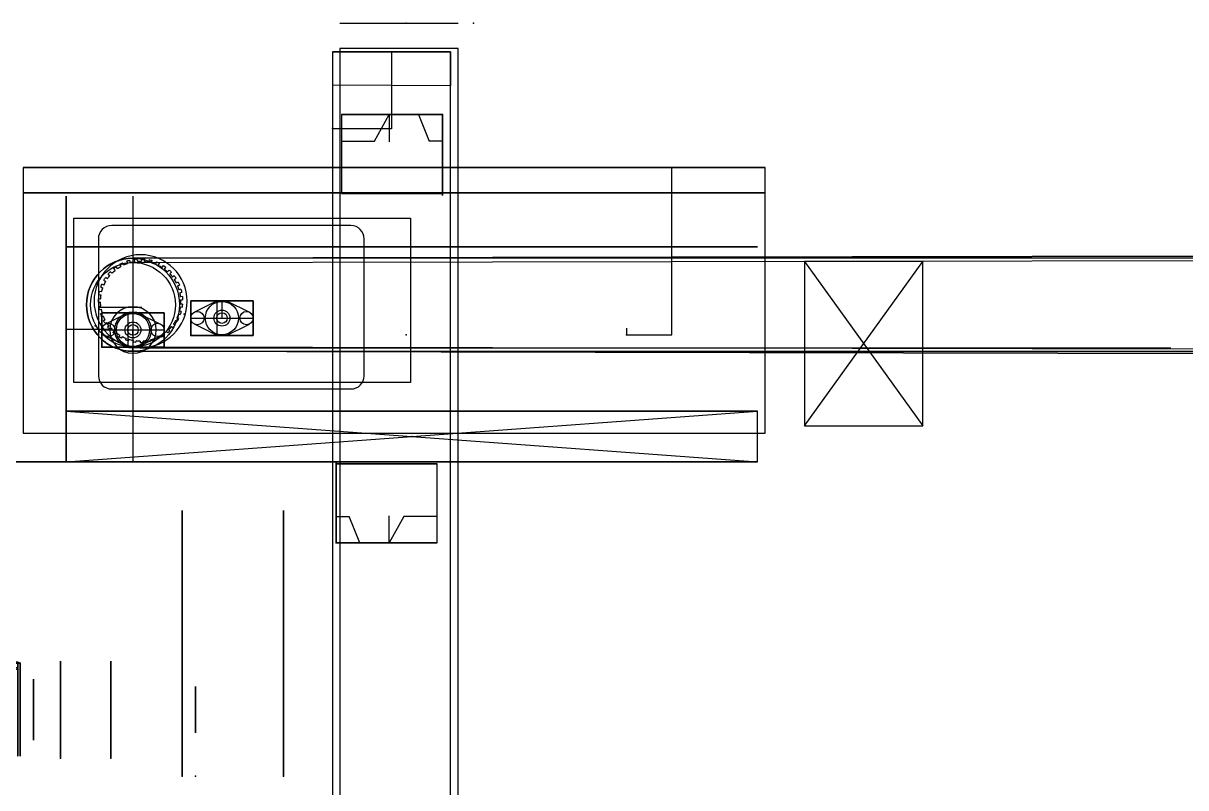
# Model space of a CAD drawing. Header units: centimetres. Extents: x -31 to 1304, y -67 to 571.
# Drawn here: x -28.8 to 58.7, y 241.3 to 298.8 of the extents above; entities that cross this region are included whole.
import ezdxf

# ---------------------------------------------------------------- set-up
doc = ezdxf.new("R2010")
doc.units = ezdxf.units.CM
doc.header["$MEASUREMENT"] = 0
for name, color, linetype in [('End Post Mounting System v12_Sketch1', 7, 'Continuous'), ('End Post Mounting System v12_Sketch10', 7, 'Continuous'), ('End Post Mounting System v12_Sketch11', 7, 'Continuous'), ('End Post Mounting System v12_Sketch12', 7, 'Continuous'), ('End Post Mounting System v12_Sketch13', 7, 'Continuous'), ('End Post Mounting System v12_Sketch14', 7, 'Continuous'), ('End Post Mounting System v12_Sketch15', 7, 'Continuous'), ('End Post Mounting System v12_Sketch16', 7, 'Continuous'), ('End Post Mounting System v12_Sketch17', 7, 'Continuous'), ('End Post Mounting System v12_Sketch18', 7, 'Continuous'), ('End Post Mounting System v12_Sketch19', 7, 'Continuous'), ('End Post Mounting System v12_Sketch2', 7, 'Continuous'), ('End Post Mounting System v12_Sketch3', 7, 'Continuous'), ('End Post Mounting System v12_Sketch4', 7, 'Continuous'), ('End Post Mounting System v12_Sketch5', 7, 'Continuous'), ('End Post Mounting System v12_Sketch6', 7, 'Continuous'), ('End Post Mounting System v12_Sketch7', 7, 'Continuous'), ('End Post Mounting System v12_Sketch8', 7, 'Continuous'), ('End Post Mounting System v12_Sketch9', 7, 'Continuous'), ('End Post v2_Sketch2', 7, 'Continuous'), ('End Post v2_Sketch3', 7, 'Continuous'), ('Main Assembley v25_Sketch1', 7, 'Continuous'), ('Main Assembley v25_Sketch10', 7, 'Continuous'), ('Main Assembley v25_Sketch5', 7, 'Continuous'), ('Main Assembley v25_Sketch6', 7, 'Continuous'), ('Main Assembley v25_Sketch7', 7, 'Continuous'), ('Main Assembley v25_Sketch9', 7, 'Continuous'), ('Motor Bearing v2_Sketch1', 7, 'Continuous'), ('Motor Bearing v2_Sketch2', 7, 'Continuous'), ('Motor Bearing v2_Sketch3', 7, 'Continuous'), ('Motor Bearing v2_Sketch4', 7, 'Continuous'), ('Motor Bearing v2_Sketch5', 7, 'Continuous'), ('Motor Box v3_Sketch1', 7, 'Continuous'), ('Motor Box v3_Sketch2', 7, 'Continuous'), ('Motor Box v3_Sketch3', 7, 'Continuous'), ('Motor Box v3_Sketch4', 7, 'Continuous'), ('Motor Post End Assembly v17_Sketch1', 7, 'Continuous'), ('Motor Post End Assembly v17_Sketch4', 7, 'Continuous'), ('motor shaft_wood spacer v1_Sketch1', 7, 'Continuous'), ('motor shaft_wood spacer v1_Sketch2', 7, 'Continuous'), ('Timing Belt Pulley v3_Sketch1', 7, 'Continuous'), ('Timing Belt Pulley v3_Sketch2', 7, 'Continuous'), ('Timing Belt Pulley v3_Sketch3', 7, 'Continuous'), ('Timing Belt Pulley v3_Sketch4', 7, 'Continuous'), ('Timing Belt Pulley v3_Sketch5', 7, 'Continuous'), ('Timing Belt Pulley v3_Sketch6', 7, 'Continuous'), ('Timing Belt Pulley v3_Sketch7', 7, 'Continuous'), ('Timing Belt Pulley v3_Sketch8', 7, 'Continuous'), ('Timing Belt v2_Sketch1', 7, 'Continuous'), ('Timing Belt v2_Sketch2', 7, 'Continuous'), ('Wood Corner Bracket v1_Sketch1', 7, 'Continuous'), ('Wood Corner Bracket v1_Sketch2', 7, 'Continuous'), ('Wood Corner Bracket v1_Sketch3', 7, 'Continuous'), ('Wood Corner Bracket v1_Sketch4', 7, 'Continuous')]:
    doc.layers.add(name, color=color, linetype=linetype)

# ---------------------------------------------------------------- blocks, each defined once
blk = doc.blocks.new('EndPostv2')
at = {"layer": 'End Post v2_Sketch2'}
for p, q in [((4.445, 304.8, 4.445), (-4.445, 304.8, 4.445)), ((-4.445, 304.8, 4.445), (4.445, 304.8, 4.445)), ((0, 304.8, 4.445), (0, 299.027, 4.445)), ((4.445, 0, 4.445), (4.445, 304.8, 4.445)), ((4.445, 304.8, 4.445), (4.445, 302.26, 4.445)), ((4.445, 302.26, 4.445), (-4.445, 302.293, 4.445)), ((0, 299.027, 4.445), (-4.445, 299.027, 4.445))]:
    blk.add_line(p, q, dxfattribs=at)
at = {"layer": 'End Post v2_Sketch3'}
for p, q in [((-4.445, 304.8, 4.445), (-4.445, 304.8, -4.445)), ((-4.445, 304.8, -4.445), (-4.445, 0, -4.445)), ((-4.445, 299.027, 4.445), (-4.445, 299.059, -4.445))]:
    blk.add_line(p, q, dxfattribs=at)
blk.add_point((-4.445, 299.059, -4.445), dxfattribs=at)
blk = doc.blocks.new('MotorBoxv3')
at = {"layer": 'Motor Box v3_Sketch1'}
for p, q in [((0, 0), (20, 0)), ((20, 0, -12.3), (0, 0, -12.3)), ((0, 0, -12.3), (0, 0)), ((20, 0), (20, 0, -12.3))]:
    blk.add_line(p, q, dxfattribs=at)
blk.add_point((0, 0), dxfattribs=at)
at = {"layer": 'Motor Box v3_Sketch2'}
for p, q in [((0, 7.62, -11.3), (0, 7.62, -1)), ((1, 7.62), (19, 7.62)), ((19, 7.62, -12.3), (1, 7.62, -12.3)), ((5, 7.62), (5, 7.62, -12.3)), ((5, 7.62), (5, 7.62, -6.15)), ((20, 7.62, -1), (20, 7.62, -11.3))]:
    blk.add_line(p, q, dxfattribs=at)
at = {"layer": 'Motor Box v3_Sketch2', "extrusion": (0, 1, 0)}
blk.add_circle((-5, -6.15, 7.62), 1.75, dxfattribs=at)
for centre, start, end in [((-1, -11.3, 7.62), 270, 0), ((-1, -1, 7.62), 0, 90), ((-19, -1, 7.62), 90, 180), ((-19, -11.3, 7.62), 180, 270)]:
    blk.add_arc(centre, 1, start, end, dxfattribs=at)
at = {"layer": 'Motor Box v3_Sketch2'}
for p in [(0, 7.62), (5, 7.62, -6.15), (10.6, 7.62, -5.656)]:
    blk.add_point(p, dxfattribs=at)
at = {"layer": 'Motor Box v3_Sketch3', "extrusion": (0, 1, 0)}
for radius in [1.75, 1.368]:
    blk.add_circle((-5, -6.15, 6.62), radius, dxfattribs=at)
at = {"layer": 'Motor Box v3_Sketch3'}
blk.add_point((0, 6.62), dxfattribs=at)
at = {"layer": 'Motor Box v3_Sketch4'}
for p, q in [((0, 7.62, -11.3), (0, 7.62, -1)), ((1, 7.62), (19, 7.62)), ((19, 7.62, -12.3), (1, 7.62, -12.3)), ((20, 7.62, -1), (20, 7.62, -11.3))]:
    blk.add_line(p, q, dxfattribs=at)
at = {"layer": 'Motor Box v3_Sketch4', "extrusion": (0, 1, 0)}
blk.add_circle((-5, -6.15, 7.62), 1.75, dxfattribs=at)
for centre, start, end in [((-1, -11.3, 7.62), 270, 0), ((-1, -1, 7.62), 0, 90), ((-19, -1, 7.62), 90, 180), ((-19, -11.3, 7.62), 180, 270)]:
    blk.add_arc(centre, 1, start, end, dxfattribs=at)
at = {"layer": 'Motor Box v3_Sketch4'}
blk.add_point((0, 7.62), dxfattribs=at)
blk = doc.blocks.new('motorshaft_woodspacerv1')
at = {"layer": 'motor shaft_wood spacer v1_Sketch1'}
for p, q in [((0, 0), (7.3, 0)), ((7.3, 0, 8.8), (0, 0, 8.8)), ((0, 0, 8.8), (0, 0)), ((7.3, 0), (7.3, 0, 8.8))]:
    blk.add_line(p, q, dxfattribs=at)
blk.add_point((0, 0), dxfattribs=at)
at = {"layer": 'motor shaft_wood spacer v1_Sketch2'}
for p, q in [((0, 3.81, 8.8), (7.3, 3.81, 8.8)), ((7.3, 3.81), (0, 3.81)), ((0, 3.81), (0, 3.81, 8.8)), ((3.65, 3.81), (3.65, 3.81, 8.8)), ((3.65, 3.81, 8.8), (3.65, 3.81, 4.4)), ((3.65, 3.81, 4.4), (7.3, 3.81, 4.4)), ((7.3, 3.81, 8.8), (7.3, 3.81))]:
    blk.add_line(p, q, dxfattribs=at)
at = {"layer": 'motor shaft_wood spacer v1_Sketch2', "extrusion": (0, 1, 0)}
blk.add_circle((-3.65, 4.4, 3.81), 1.3, dxfattribs=at)
at = {"layer": 'motor shaft_wood spacer v1_Sketch2'}
blk.add_point((0, 3.81), dxfattribs=at)
blk = doc.blocks.new('TimingBeltPulleyv3')
at = {"layer": 'Timing Belt Pulley v3_Sketch1', "extrusion": (0, 1, 0)}
blk.add_circle((0, 0), 3.5, dxfattribs=at)
at = {"layer": 'Timing Belt Pulley v3_Sketch1'}
blk.add_point((0, 0), dxfattribs=at)
at = {"layer": 'Timing Belt Pulley v3_Sketch2', "extrusion": (0, 1, 0)}
for radius in [3.5, 2.35]:
    blk.add_circle((0, 0, 1.5), radius, dxfattribs=at)
at = {"layer": 'Timing Belt Pulley v3_Sketch2'}
blk.add_point((0, 1.5), dxfattribs=at)
at = {"layer": 'Timing Belt Pulley v3_Sketch3', "extrusion": (0, 1, 0)}
for radius in [2.3, 0.4]:
    blk.add_circle((0, 0, 2.5), radius, dxfattribs=at)
at = {"layer": 'Timing Belt Pulley v3_Sketch3'}
blk.add_point((0, 2.5), dxfattribs=at)
at = {"layer": 'Timing Belt Pulley v3_Sketch4'}
for q in [(0.117, 1.5, -3.498), (0.094, 0, -2.498)]:
    blk.add_line((0.117, 0, -3.498), q, dxfattribs=at)
at = {"layer": 'Timing Belt Pulley v3_Sketch4', "extrusion": (0, -1, 0)}
for centre in [(0, 0, -1.5), (0, 0)]:
    blk.add_circle(centre, 3.5, dxfattribs=at)
at = {"layer": 'Timing Belt Pulley v3_Sketch4'}
blk.add_point((0.083, 0.306, -3.499), dxfattribs=at)
at = {"layer": 'Timing Belt Pulley v3_Sketch5'}
for p, q in [((0.109, 0.19, -3.161), (0.109, 1.31, -3.161)), ((0.109, 1.31, -3.161), (0.119, 1.31, -3.561)), ((0.117, 1.5, -3.498), (0.119, 1.31, -3.561)), ((0.119, 1.31, -3.561), (0.119, 0.19, -3.561)), ((0.119, 0.19, -3.561), (0.109, 0.19, -3.161)), ((0.117, 0, -3.498), (0.119, 0.19, -3.561))]:
    blk.add_line(p, q, dxfattribs=at)
for p in [(0.117, 1.5, -3.498), (0.117, 0, -3.498)]:
    blk.add_point(p, dxfattribs=at)
at = {"layer": 'Timing Belt Pulley v3_Sketch6'}
blk.add_line((0.109, 1.31, -3.161), (0.106, 1.31, -3.011), dxfattribs=at)
for p in [(0.109, 1.31, -3.161), (0.083, 0.306, -3.499)]:
    blk.add_point(p, dxfattribs=at)
at = {"layer": 'Timing Belt Pulley v3_Sketch7'}
for p, q in [((0.109, 1.31, -3.161), (0.106, 1.31, -3.011)), ((0.106, 1.31, -3.011), (0.106, 0.19, -3.011)), ((0.109, 0.19, -3.161), (0.109, 1.31, -3.161)), ((0.106, 0.19, -3.011), (0.109, 0.19, -3.161))]:
    blk.add_line(p, q, dxfattribs=at)
for p in [(0.117, 1.5, -3.498), (0.109, 0.19, -3.161)]:
    blk.add_point(p, dxfattribs=at)
at = {"layer": 'Timing Belt Pulley v3_Sketch8'}
for p, q in [((-3.128, 1.31, 0.032), (-3.013, 1.31, 0.029)), ((-3.003, 1.31, -0.196), (-3.122, 1.31, -0.202)), ((-2.99, 1.31, 0.344), (-3.108, 1.31, 0.359)), ((-3.084, 1.31, -0.527), (-2.97, 1.31, -0.509)), ((-3.073, 1.31, 0.59), (-2.959, 1.31, 0.567)), ((-2.92, 1.31, -0.729), (-3.037, 1.31, -0.756)), ((-2.881, 1.31, 0.872), (-2.996, 1.31, 0.908)), ((-2.942, 1.31, -1.07), (-2.831, 1.31, -1.031)), ((-2.92, 1.31, 1.13), (-2.811, 1.31, 1.086)), ((-2.743, 1.31, -1.238), (-2.855, 1.31, -1.287)), ((-2.678, 1.31, 1.373), (-2.787, 1.31, 1.43)), ((-2.706, 1.31, -1.579), (-2.602, 1.31, -1.52)), ((-2.674, 1.31, 1.635), (-2.572, 1.31, 1.571)), ((-2.478, 1.31, -1.708), (-2.581, 1.31, -1.778)), ((-2.39, 1.31, 1.829), (-2.49, 1.31, 1.907)), ((-2.383, 1.31, -2.039), (-2.288, 1.31, -1.96)), ((-2.342, 1.31, 2.088), (-2.25, 1.31, 2.005)), ((-2.133, 1.31, -2.123), (-2.225, 1.31, -2.213)), ((-2.025, 1.31, 2.226), (-2.112, 1.31, 2.324)), ((-1.983, 1.31, -2.435), (-1.902, 1.31, -2.337)), ((-1.934, 1.31, 2.477), (-1.856, 1.31, 2.374)), ((-1.72, 1.31, -2.47), (-1.797, 1.31, -2.578)), ((-1.595, 1.31, 2.552), (-1.666, 1.31, 2.668)), ((-1.519, 1.31, -2.755), (-1.454, 1.31, -2.639)), ((-1.463, 1.31, 2.787), (-1.402, 1.31, 2.667)), ((-1.251, 1.31, -2.737), (-1.31, 1.31, -2.862)), ((-1.114, 1.31, 2.796), (-1.165, 1.31, 2.928)), ((-1.004, 1.31, -2.987), (-0.959, 1.31, -2.857)), ((-0.944, 1.31, 3.009), (-0.903, 1.31, 2.875)), ((-0.742, 1.31, -2.917), (-0.779, 1.31, -3.056)), ((-0.597, 1.31, 2.95), (-0.624, 1.31, 3.094)), ((-0.456, 1.31, -3.124), (-0.434, 1.31, -2.982)), ((-0.392, 1.31, 3.135), (-0.375, 1.31, 2.99)), ((-0.209, 1.31, -3.002), (-0.222, 1.31, -3.152)), ((-0.061, 1.31, 3.009), (-0.062, 1.31, 3.162)), ((0.109, 1.31, -3.161), (0.106, 1.31, -3.011)), ((0.175, 1.31, 3.161), (0.164, 1.31, 3.009)), ((0.33, 1.31, -2.992), (0.345, 1.31, -3.147)), ((0.478, 1.31, 2.972), (0.505, 1.31, 3.129)), ((0.673, 1.31, -3.097), (0.642, 1.31, -2.944)), ((0.738, 1.31, 3.085), (0.699, 1.31, 2.931)), ((0.859, 1.31, -2.884), (0.903, 1.31, -3.041)), ((1.001, 1.31, 2.838), (1.057, 1.31, 2.994)), ((1.218, 1.31, -2.933), (1.157, 1.31, -2.782)), ((1.279, 1.31, 2.909), (1.211, 1.31, 2.759)), ((1.36, 1.31, -2.685), (1.434, 1.31, -2.836)), ((1.491, 1.31, 2.614), (1.578, 1.31, 2.762)), ((1.725, 1.31, -2.673), (1.635, 1.31, -2.531)), ((1.781, 1.31, 2.638), (1.684, 1.31, 2.499)), ((1.818, 1.31, -2.399), (1.921, 1.31, -2.538)), ((1.934, 1.31, 2.306), (2.049, 1.31, 2.44)), ((2.178, 1.31, -2.325), (2.061, 1.31, -2.198)), ((2.227, 1.31, 2.281), (2.103, 1.31, 2.158)), ((2.217, 1.31, -2.036), (2.347, 1.31, -2.158)), ((2.315, 1.31, 1.924), (2.455, 1.31, 2.037)), ((2.561, 1.31, -1.902), (2.42, 1.31, -1.795)), ((2.601, 1.31, 1.849), (2.455, 1.31, 1.747)), ((2.545, 1.31, -1.607), (2.697, 1.31, -1.706)), ((2.621, 1.31, 1.479), (2.782, 1.31, 1.568)), ((2.863, 1.31, -1.415), (2.702, 1.31, -1.334)), ((2.892, 1.31, 1.356), (2.727, 1.31, 1.281)), ((2.791, 1.31, -1.127), (2.962, 1.31, -1.198)), ((2.843, 1.31, 0.987), (3.02, 1.31, 1.047)), ((3.072, 1.31, -0.882), (2.897, 1.31, -0.83)), ((3.09, 1.31, 0.818), (2.912, 1.31, 0.773)), ((2.947, 1.31, -0.61), (3.13, 1.31, -0.651)), ((2.974, 1.31, 0.464), (3.159, 1.31, 0.491)), ((3.181, 1.31, -0.32), (2.998, 1.31, -0.299)), ((3.187, 1.31, 0.254), (3.004, 1.31, 0.241)), ((3.009, 1.31, -0.074), (3.196, 1.31, -0.081))]:
    blk.add_line(p, q, dxfattribs=at)
at = {"layer": 'Timing Belt Pulley v3_Sketch8', "extrusion": (-2.87688e-17, -1, 1.90302e-18)}
blk.add_circle((0, 0, -1.31), 3.5, dxfattribs=at)
for centre, radius, start, end in [((0.034, 0.001, -1.31), 3.163, 179.43936, 183.67496), ((0.034, 0.001, -1.31), 3.163, 169.26459, 173.501), ((0.034, 0.001, -1.31), 3.163, 189.61324, 193.84952), ((-0.001, -0.034, -1.31), 3.013, 172.7869, 178.7869), ((0.005, -0.034, -1.31), 3.013, 183.07262, 189.07262), ((0.034, 0.001, -1.31), 3.163, 159.08536, 163.32405), ((-0.007, -0.034, -1.31), 3.013, 162.50119, 168.50119), ((0.034, 0.001, -1.31), 3.163, 199.78981, 204.02826), ((0.011, -0.033, -1.31), 3.013, 193.35833, 199.35833), ((-0.013, -0.032, -1.31), 3.013, 152.21548, 158.21548), ((0.034, 0.001, -1.31), 3.163, 148.89824, 153.14062), ((0.017, -0.03, -1.31), 3.013, 203.64405, 209.64405), ((0.034, 0.001, -1.31), 3.163, 209.97258, 214.21461), ((-0.018, -0.029, -1.31), 3.013, 141.92976, 147.92976), ((0.034, 0.001, -1.31), 3.163, 138.70006, 142.94741), ((0.022, -0.026, -1.31), 3.013, 213.92976, 219.92976), ((0.034, 0.001, -1.31), 3.163, 220.16487, 224.41177), ((-0.023, -0.025, -1.31), 3.013, 131.64405, 137.64405), ((0.026, -0.022, -1.31), 3.013, 224.21548, 230.21548), ((0.034, 0.001, -1.31), 3.163, 128.48801, 132.74146), ((0.034, 0.001, -1.31), 3.163, 230.36967, 234.62257), ((-0.027, -0.021, -1.31), 3.013, 121.35833, 127.35833), ((0.03, -0.017, -1.31), 3.013, 234.50119, 240.50119), ((0.034, 0.001, -1.31), 3.163, 118.25973, 122.5202), ((0.034, 0.001, -1.31), 3.163, 240.58958, 244.84944), ((-0.031, -0.016, -1.31), 3.013, 111.07262, 117.07262), ((0.033, -0.011, -1.31), 3.013, 244.7869, 250.7869), ((0.034, 0.001, -1.31), 3.163, 108.01336, 112.28155), ((0.034, 0.001, -1.31), 3.163, 250.82672, 255.09425), ((-0.033, -0.01, -1.31), 3.013, 100.7869, 106.7869), ((0.034, -0.005, -1.31), 3.013, 255.07262, 261.07262), ((0.034, 0.001, -1.31), 3.163, 97.74764, 102.02401), ((0.034, 0.001, -1.31), 3.163, 261.08265, 265.35833), ((-0.034, -0.004, -1.31), 3.013, 90.50119, 96.50119), ((0.034, 0.001, -1.31), 3.013, 265.35833, 271.35833), ((0.034, 0.001, -1.31), 3.163, 87.46192, 91.74666), ((0.034, 0.001, -1.31), 3.163, 271.35833, 275.64237), ((-0.034, 0.002, -1.31), 3.013, 80.21548, 86.21548), ((0.034, 0.007, -1.31), 3.013, 275.64405, 281.64405), ((0.034, 0.001, -1.31), 3.163, 77.15621, 81.44924), ((0.034, 0.001, -1.31), 3.163, 281.65408, 285.94643), ((-0.033, 0.008, -1.31), 3.013, 69.92976, 75.92976), ((0.032, 0.013, -1.31), 3.013, 285.92976, 291.92976), ((0.034, 0.001, -1.31), 3.163, 66.83116, 71.13213), ((-0.031, 0.014, -1.31), 3.013, 59.64405, 65.64405), ((0.034, 0.001, -1.31), 3.163, 291.96958, 296.2699), ((0.029, 0.018, -1.31), 3.013, 296.21548, 302.21548), ((0.034, 0.001, -1.31), 3.163, 56.48801, 60.79633), ((-0.028, 0.02, -1.31), 3.013, 49.35833, 55.35833), ((0.034, 0.001, -1.31), 3.163, 302.30387, 306.61159), ((0.025, 0.023, -1.31), 3.013, 306.50119, 312.50119), ((0.034, 0.001, -1.31), 3.163, 46.12863, 50.44345), ((-0.024, 0.024, -1.31), 3.013, 39.07262, 45.07262), ((0.034, 0.001, -1.31), 3.163, 312.65538, 316.96969), ((0.021, 0.027, -1.31), 3.013, 316.7869, 322.7869), ((0.034, 0.001, -1.31), 3.163, 35.75538, 40.07566), ((-0.02, 0.028, -1.31), 3.013, 28.7869, 34.7869), ((0.016, 0.031, -1.31), 3.013, 327.07262, 333.07262), ((0.034, 0.001, -1.31), 3.163, 323.02201, 327.34188), ((-0.014, 0.031, -1.31), 3.013, 18.50119, 24.50119), ((0.034, 0.001, -1.31), 3.163, 25.37107, 29.69559), ((0.01, 0.033, -1.31), 3.013, 337.35833, 343.35833), ((0.034, 0.001, -1.31), 3.163, 333.40115, 337.72537), ((-0.008, 0.033, -1.31), 3.013, 8.21548, 14.21548), ((0.004, 0.034, -1.31), 3.013, 347.64405, 353.64405), ((-0.002, 0.034, -1.31), 3.013, 357.92976, 3.92976), ((0.034, 0.001, -1.31), 3.163, 14.97888, 19.30628), ((0.034, 0.001, -1.31), 3.163, 343.78981, 348.11702), ((0.034, 0.001, -1.31), 3.163, 4.58222, 8.91106), ((0.034, 0.001, -1.31), 3.163, 354.18467, 358.51344)]:
    blk.add_arc(centre, radius, start, end, dxfattribs=at)
at = {"layer": 'Timing Belt Pulley v3_Sketch8'}
blk.add_point((0, 1.31), dxfattribs=at)
blk = doc.blocks.new('MotorBearingv2')
at = {"layer": 'Motor Bearing v2_Sketch1'}
for p, q in [((0, 0), (2.6, 0)), ((2.6, 0, 4.7), (0, 0, 4.7)), ((0, 0, 4.7), (0, 0)), ((2.6, 0), (2.6, 0, 4.7))]:
    blk.add_line(p, q, dxfattribs=at)
blk.add_point((0, 0), dxfattribs=at)
at = {"layer": 'Motor Bearing v2_Sketch2'}
for p, q in [((0, 1, 4.7), (2.6, 1, 4.7)), ((2.6, 1), (0, 1)), ((0, 1), (0, 1, 4.7)), ((1.3, 1), (1.3, 1, 4.7)), ((2.6, 1, 2.35), (1.3, 1, 2.35)), ((2.6, 1, 4.7), (2.6, 1))]:
    blk.add_line(p, q, dxfattribs=at)
at = {"layer": 'Motor Bearing v2_Sketch2', "extrusion": (0, 1, 0)}
blk.add_circle((-1.3, 2.35, 1), 1.25, dxfattribs=at)
at = {"layer": 'Motor Bearing v2_Sketch2'}
blk.add_point((0, 1), dxfattribs=at)
at = {"layer": 'Motor Bearing v2_Sketch3', "extrusion": (0, 1, 0)}
for radius in [1.25, 0.6]:
    blk.add_circle((-1.3, 2.35, 1), radius, dxfattribs=at)
at = {"layer": 'Motor Bearing v2_Sketch3'}
blk.add_point((0, 1), dxfattribs=at)
at = {"layer": 'Motor Bearing v2_Sketch4', "extrusion": (0, 1, 0)}
for radius in [0.6, 0.4]:
    blk.add_circle((-1.3, 2.35, 1.35), radius, dxfattribs=at)
at = {"layer": 'Motor Bearing v2_Sketch4'}
blk.add_point((0, 1.35), dxfattribs=at)
at = {"layer": 'Motor Bearing v2_Sketch5'}
for p, q in [((0, 0.5), (0, 0.5, 4.7)), ((0, 0.5, 4.7), (2.6, 0.5, 4.7)), ((2.6, 0.5), (0, 0.5)), ((2.6, 0.5), (0, 0.5)), ((0, 0.5, 2), (0.852, 0.5, 0.278)), ((0, 0.5, 2), (2.6, 0.5, 2)), ((0, 0.5, 4.7), (1.3, 0.5, 4.7)), ((0, 0.5, 4.7), (0, 0.5, 2.7)), ((0, 0.5, 2.7), (0.852, 0.5, 4.422)), ((2.6, 0.5, 2), (1.748, 0.5, 0.278)), ((2.6, 0.5, 2.7), (1.748, 0.5, 4.422)), ((2.6, 0.5, 4.7), (2.6, 0.5)), ((2.6, 0.5, 4.7), (2.6, 0.5, 2.7))]:
    blk.add_line(p, q, dxfattribs=at)
at = {"layer": 'Motor Bearing v2_Sketch5', "extrusion": (0, 1, 0)}
for centre, radius in [((-1.3, 2.35, 0.5), 1.25), ((-1.3, 0.5, 0.5), 0.5), ((-1.3, 4.2, 0.5), 0.5)]:
    blk.add_circle(centre, radius, dxfattribs=at)
at = {"layer": 'Motor Bearing v2_Sketch5'}
for p in [(0, 0.5), (1.3, 0.5), (1.6, 0.5, -0.5)]:
    blk.add_point(p, dxfattribs=at)
blk = doc.blocks.new('EndPostMountingSystemv12')
at = {"layer": 'End Post Mounting System v12_Sketch1'}
for p, q in [((1.905, 0, 26), (-1.905, 0, 26)), ((-1.905, 0, 26), (-1.905, 0, -26)), ((-1.905, 0, -26), (1.905, 0, -26)), ((1.905, 0, 26), (-1.905, 0, -26)), ((-1.905, 0, 26), (1.905, 0, -26)), ((1.905, 0, -26), (1.905, 0, 26))]:
    blk.add_line(p, q, dxfattribs=at)
blk.add_point((0, 0), dxfattribs=at)
blk.add_point((0, 0), dxfattribs=at)
at = {"layer": 'End Post Mounting System v12_Sketch10'}
blk.add_point((1.905, 4.445), dxfattribs=at)
at = {"layer": 'End Post Mounting System v12_Sketch11'}
for p, q in [((14.285, 0, 26), (14.285, 8.89, 26)), ((14.285, 8.89, 26), (14.285, 8.89, -26)), ((14.285, 8.89, -26), (14.285, 0, -26)), ((14.285, 0, -26), (14.285, 8.89, -26)), ((14.285, 4.445, -26), (14.285, 4.445, 26)), ((14.285, 0, -17.11), (14.285, 3.81, -17.11)), ((14.285, 3.81, -17.11), (14.285, 3.81, -26)), ((14.285, 3.81, -26), (14.285, 0, -26)), ((14.285, 0, -26), (14.285, 0, 26)), ((14.285, 0, 26), (14.285, 0, -26)), ((14.285, 0, -26), (14.285, 0, -17.11))]:
    blk.add_line(p, q, dxfattribs=at)
blk.add_point((14.285, 0), dxfattribs=at)
at = {"layer": 'End Post Mounting System v12_Sketch12'}
for p, q in [((14.285, 0, 26), (14.285, 8.89, 26)), ((14.285, 8.89, 26), (14.285, 8.89, -26)), ((14.285, 8.89, -26), (14.285, 3.81, -26)), ((14.285, 3.81, -17.11), (14.285, 0, -17.11)), ((14.285, 3.81, -26), (14.285, 3.81, -17.11)), ((14.285, 0, -8.22), (14.285, 3.81, -8.22)), ((14.285, 3.81, -8.22), (14.285, 3.81, -17.11)), ((14.285, 3.81, -17.11), (14.285, 0, -17.11)), ((14.285, 0, -17.11), (14.285, 0, 26)), ((14.285, 0, -17.11), (14.285, 0, -8.22))]:
    blk.add_line(p, q, dxfattribs=at)
blk.add_point((14.285, 0), dxfattribs=at)
at = {"layer": 'End Post Mounting System v12_Sketch13'}
for p, q in [((14.285, 0, 26), (14.285, 8.89, 26)), ((14.285, 8.89, 26), (14.285, 8.89, -26)), ((14.285, 8.89, -26), (14.285, 3.81, -26)), ((14.285, 0, 26), (14.285, 8.89, 26)), ((14.285, 4.715, 0.68), (14.285, 6.62, 0.68)), ((14.285, 6.62, 0.68), (14.285, 6.62, 26)), ((14.285, 6.62, 26), (14.285, 2.81, 26)), ((14.285, 2.81, 0.68), (14.285, 6.62, 0.68)), ((14.285, 4.445, 26), (14.285, 5, -26)), ((14.285, 3.81, 0.67), (14.285, 4.715, 0.68)), ((14.285, 3.81, -26), (14.285, 3.81, 0.67)), ((14.285, 3.81, 0.67), (14.285, 0, 0.67)), ((14.285, 2.81, 26), (14.285, 2.81, 0.68)), ((14.285, 0, 0.67), (14.285, 0, 26))]:
    blk.add_line(p, q, dxfattribs=at)
blk.add_point((14.285, 0), dxfattribs=at)
at = {"layer": 'End Post Mounting System v12_Sketch14'}
for p, q in [((3.583, 25.567, 22.583), (3.583, 25.567, 4.583)), ((14.883, 25.567, 23.583), (4.583, 25.567, 23.583)), ((4.583, 25.567, 3.583), (14.883, 25.567, 3.583)), ((9.733, 25.567, 23.583), (9.733, 25.567, 20.314)), ((15.883, 25.567, 4.583), (15.883, 25.567, 22.583)), ((14.285, 6.62, 26), (1.905, 6.62, 26)), ((14.285, 6.62, 26), (8.095, 6.62, 26))]:
    blk.add_line(p, q, dxfattribs=at)
at = {"layer": 'End Post Mounting System v12_Sketch14', "extrusion": (-1.0783e-14, -1, -7.01347e-30)}
for centre, start, end in [((4.583, 22.583, -25.567), 90, 180), ((4.583, 4.583, -25.567), 180, 270), ((14.883, 22.583, -25.567), 360, 90), ((14.883, 4.583, -25.567), 270, 360)]:
    blk.add_arc(centre, 1, start, end, dxfattribs=at)
at = {"layer": 'End Post Mounting System v12_Sketch14'}
for p in [(0, 25.567), (14.285, 6.62, 26)]:
    blk.add_point(p, dxfattribs=at)
at = {"layer": 'End Post Mounting System v12_Sketch15'}
blk.add_line((8.095, 6.62, 26), (8.095, 6.62, 22.731), dxfattribs=at)
at = {"layer": 'End Post Mounting System v12_Sketch15', "extrusion": (0, 1, 0)}
blk.add_circle((-8.025, 20.982, 6.62), 1.75, dxfattribs=at)
at = {"layer": 'End Post Mounting System v12_Sketch15'}
for p in [(8.095, 6.62, 13.34), (8.095, 6.62, 26)]:
    blk.add_point(p, dxfattribs=at)
at = {"layer": 'End Post Mounting System v12_Sketch16', "extrusion": (-1.0783e-14, -1, -5.82735e-29)}
for radius in [1.368, 0.4]:
    blk.add_circle((8.025, 20.982, -4.08), radius, dxfattribs=at)
at = {"layer": 'End Post Mounting System v12_Sketch16'}
blk.add_point((0, 4.08), dxfattribs=at)
at = {"layer": 'End Post Mounting System v12_Sketch17'}
for q in [(8.025, -3.92, 20.982), (7.625, -4.42, 20.982)]:
    blk.add_line((7.625, -3.92, 20.982), q, dxfattribs=at)
for p in [(0, -3.92), (7.625, -3.92, 20.982), (7.625, -3.92, 20.982), (7.625, -3.92, 20.982), (7.625, -3.92, 20.982), (8.025, -3.92, 20.982), (8.025, -3.92, 20.982), (8.025, -3.92, 20.982)]:
    blk.add_point(p, dxfattribs=at)
at = {"layer": 'End Post Mounting System v12_Sketch18'}
for p, q in [((7.675, -3.72, 20.982), (7.625, -3.72, 20.982)), ((7.625, -3.72, 20.982), (7.625, -3.82, 20.982)), ((7.625, -3.92, 20.982), (7.625, -3.82, 20.982)), ((7.625, -3.82, 20.982), (7.675, -3.82, 20.982)), ((7.675, -3.82, 20.982), (7.675, -3.72, 20.982))]:
    blk.add_line(p, q, dxfattribs=at)
for p in [(7.625, -3.92, 20.982), (7.625, -4.42, 20.982)]:
    blk.add_point(p, dxfattribs=at)
at = {"layer": 'End Post Mounting System v12_Sketch19'}
for p, q in [((18.095, 0, 20.982), (-1.905, 0, 20.982)), ((7.625, -3.92, 20.982), (7.625, -2.92, 20.982)), ((7.625, -2.92, 20.982), (7.675, -2.92, 20.982)), ((7.625, -3.02, 20.982), (7.625, -2.92, 20.982)), ((7.675, -3.02, 20.982), (7.625, -3.02, 20.982)), ((7.675, -2.92, 20.982), (7.675, -3.02, 20.982))]:
    blk.add_line(p, q, dxfattribs=at)
blk.add_point((7.625, -4.42, 20.982), dxfattribs=at)
at = {"layer": 'End Post Mounting System v12_Sketch2'}
for p, q in [((1.905, 8.89, 26), (-1.905, 8.89, 26)), ((-1.905, 8.89, 26), (-1.905, 0, 26)), ((1.905, 0, 26), (1.905, 8.89, 26)), ((-1.905, 0, 26), (1.905, 0, 26))]:
    blk.add_line(p, q, dxfattribs=at)
blk.add_point((0, 0, 26), dxfattribs=at)
at = {"layer": 'End Post Mounting System v12_Sketch3'}
for p, q in [((-1.905, 0, 26), (-1.905, 8.89, 26)), ((-1.905, 8.89, 26), (-1.905, 8.89, -26)), ((-1.905, 8.89, -26), (-1.905, 0, -26)), ((-1.905, 0, 29.81), (-1.905, 8.89, 29.81)), ((-1.905, 8.89, 29.81), (-1.905, 8.89, 26)), ((-1.905, 8.89, 26), (-1.905, 0, 26)), ((-1.905, 0, -26), (-1.905, 0, 26)), ((-1.905, 0, 26), (-1.905, 0, 29.81))]:
    blk.add_line(p, q, dxfattribs=at)
blk.add_point((-1.905, 0), dxfattribs=at)
at = {"layer": 'End Post Mounting System v12_Sketch4'}
for p, q in [((1.905, 0, 26), (1.905, 8.89, 26)), ((1.905, 8.89, 26), (18.095, 8.89, 26)), ((18.095, 8.89, 26), (14.285, 8.89, 26)), ((14.285, 8.89, 26), (14.285, 0, 26)), ((18.095, 8.89, 26), (18.095, 0, 26)), ((18.095, 0, 26), (18.095, 8.89, 26)), ((18.095, 0, 26), (1.905, 0, 26)), ((14.285, 0, 26), (18.095, 0, 26))]:
    blk.add_line(p, q, dxfattribs=at)
blk.add_point((0, 0, 26), dxfattribs=at)
at = {"layer": 'End Post Mounting System v12_Sketch5'}
for p, q in [((13.19, 0, -29.555), (0.81, 0, -29.555)), ((0.81, 0, -29.555), (0.81, 0, -38.445)), ((0.81, 0, -38.445), (13.19, 0, -38.445)), ((13.19, 0, -29.555), (0.81, 0, -38.445)), ((0.81, 0, -29.555), (13.19, 0, -38.445)), ((13.19, 0, -38.445), (13.19, 0, -29.555))]:
    blk.add_line(p, q, dxfattribs=at)
for p in [(0, 0), (7, 0, -34)]:
    blk.add_point(p, dxfattribs=at)
at = {"layer": 'End Post Mounting System v12_Sketch6'}
for p, q in [((14.285, 0, 26), (14.285, 8.89, 26)), ((14.285, 8.89, 26), (14.285, 8.89, -26)), ((14.285, 8.89, -26), (14.285, 0, -26)), ((14.285, 0, 17.11), (14.285, 3.81, 17.11)), ((14.285, 3.81, 17.11), (14.285, 3.81, 26)), ((14.285, 3.81, 26), (14.285, 0, 26)), ((14.285, 0, -26), (14.285, 0, 26)), ((14.285, 0, 26), (14.285, 0, 17.11))]:
    blk.add_line(p, q, dxfattribs=at)
blk.add_point((14.285, 0), dxfattribs=at)
at = {"layer": 'End Post Mounting System v12_Sketch7'}
for p, q in [((14.285, 3.81, 26), (14.285, 8.89, 26)), ((14.285, 8.89, 26), (14.285, 8.89, -26)), ((14.285, 8.89, -26), (14.285, 0, -26)), ((14.285, 3.81, 17.11), (14.285, 3.81, 26)), ((14.285, 0, 17.11), (14.285, 3.81, 17.11)), ((14.285, 0, 8.22), (14.285, 3.81, 8.22)), ((14.285, 3.81, 8.22), (14.285, 3.81, 17.11)), ((14.285, 3.81, 17.11), (14.285, 0, 17.11)), ((14.285, 0, -26), (14.285, 0, 17.11)), ((14.285, 0, 17.11), (14.285, 0, 8.22))]:
    blk.add_line(p, q, dxfattribs=at)
blk.add_point((14.285, 0), dxfattribs=at)
at = {"layer": 'End Post Mounting System v12_Sketch8'}
for p, q in [((1.905, 0, -26), (1.905, 8.89, -26)), ((1.905, 8.89, -26), (1.905, 8.89, 26)), ((1.905, 8.89, 26), (1.905, 3.81, 26)), ((1.905, 3.81, 8.22), (1.905, 0, 8.22)), ((1.905, 3.81, 26), (1.905, 3.81, 8.22)), ((1.905, 0, -0.67), (1.905, 3.81, -0.67)), ((1.905, 3.81, -0.67), (1.905, 3.81, 8.22)), ((1.905, 3.81, 8.22), (1.905, 0, 8.22)), ((1.905, 0, 8.22), (1.905, 0, -26)), ((1.905, 0, 8.22), (1.905, 0, -0.67))]:
    blk.add_line(p, q, dxfattribs=at)
blk.add_point((1.905, 0), dxfattribs=at)
at = {"layer": 'End Post Mounting System v12_Sketch9'}
for p, q in [((1.905, 0, -26), (1.905, 8.89, -26)), ((1.905, 8.89, -26), (1.905, 8.89, 26)), ((1.905, 8.89, 26), (1.905, 0, 26)), ((1.905, 0, 26), (1.905, 0, -26))]:
    blk.add_line(p, q, dxfattribs=at)
blk.add_point((1.905, 0), dxfattribs=at)
at = {"extrusion": (-1, -1.8268e-14, -4.94082e-09), "rotation": 180}
blk.add_blockref('TimingBeltPulleyv3', (-277.622, 30.967, 20.55), dxfattribs=at)
at = {"extrusion": (-1.87387e-14, 1, 5.51115e-14), "rotation": 180}
blk.add_blockref('motorshaft_woodspacerv1', (24.2, 26.447, 273.222), dxfattribs=at)
at = {"extrusion": (1.87387e-14, -1, -6.5617e-14)}
blk.add_blockref('MotorBoxv3', (-25.55, 9.667, -271.472), dxfattribs=at)
at = {"extrusion": (2.73275e-29, -1.74721e-14, -1), "rotation": 180}
blk.add_blockref('MotorBearingv2', (-7.62, -1.561, -16.638), dxfattribs=at)
blk = doc.blocks.new('WoodCornerBracketv1')
at = {"layer": 'Wood Corner Bracket v1_Sketch1'}
for p, q in [((0, 0), (3.7, 0)), ((3.7, 0, 7.6), (0, 0, 7.6)), ((0, 0, 7.6), (0, 0)), ((3.7, 0), (3.7, 0, 7.6))]:
    blk.add_line(p, q, dxfattribs=at)
blk.add_point((0, 0), dxfattribs=at)
at = {"layer": 'Wood Corner Bracket v1_Sketch2'}
for p, q in [((0, 0), (0, 6.1)), ((0, 6.1), (3.7, 6.1)), ((3.55, 5.95), (0, 5.95)), ((0, 5.95), (0, 0)), ((3.55, 0), (3.55, 5.95)), ((3.7, 6.1), (3.7, 0)), ((3.7, 0), (0, 0)), ((0, 0), (3.55, 0))]:
    blk.add_line(p, q, dxfattribs=at)
blk.add_point((0, 0), dxfattribs=at)
at = {"layer": 'Wood Corner Bracket v1_Sketch3'}
for p, q in [((3.55, 0, 7.6), (3.55, 5.95, 7.6)), ((3.55, 5.95, 7.6), (3.55, 5.95)), ((3.55, 5.95), (3.55, 0)), ((3.55, 0, 7.6), (3.55, 2, 7.6)), ((3.55, 2, 7.6), (3.55, 2, 5.1)), ((3.55, 0), (3.55, 2)), ((3.55, 2), (3.55, 2, 1)), ((3.55, 2, 5.1), (3.55, 0, 4)), ((3.55, 0, 1.8), (3.55, 2, 1)), ((3.55, 0), (3.55, 0, 7.6)), ((3.55, 0, 5), (3.55, 0, 4)), ((3.55, 0, 1), (3.55, 0, 1.8)), ((3.55, 0, 1.8), (3.55, 0, 4))]:
    blk.add_line(p, q, dxfattribs=at)
blk.add_point((3.55, 0), dxfattribs=at)
at = {"layer": 'Wood Corner Bracket v1_Sketch4'}
for p, q in [((3.55, 5.95, 7.6), (0, 5.95, 7.6)), ((0, 5.95, 7.6), (0, 5.95)), ((0, 5.95), (3.55, 5.95)), ((0, 5.95, 7.6), (0, 5.95, 5.1)), ((0, 5.95, 5.1), (2.05, 5.95, 5.1)), ((0, 5.95, 5.1), (2.05, 5.95, 4.1)), ((0, 5.95), (2.05, 5.95)), ((0, 5.95), (0, 5.95, 1)), ((2.05, 5.95, 1.8), (0, 5.95, 1)), ((2.05, 5.95, 5.1), (2.05, 5.95, 4.1)), ((2.05, 5.95), (2.05, 5.95, 1.8)), ((2.05, 5.95, 1.8), (2.05, 5.95, 4.1)), ((3.55, 5.95), (3.55, 5.95, 7.6)), ((3.7, 0, 4), (3.7, 2.05, 4))]:
    blk.add_line(p, q, dxfattribs=at)
for p in [(0, 5.95), (3.7, 0, 4)]:
    blk.add_point(p, dxfattribs=at)
blk = doc.blocks.new('MotorPostEndAssemblyv17')
at = {"layer": 'Motor Post End Assembly v17_Sketch1'}
for p, q in [((3.912, 298.809, 16.276), (-4.978, 298.809, 16.276)), ((-4.978, 298.809, 16.276), (-4.978, -5.991, 16.276)), ((3.912, -5.991, 16.276), (3.912, 298.809, 16.276))]:
    blk.add_line(p, q, dxfattribs=at)
at = {"layer": 'Motor Post End Assembly v17_Sketch4'}
for p, q in [((27.005, 287.955, 16.347), (-28.805, 287.955, 16.347)), ((-28.805, 287.955, 16.347), (-28.805, 287.955, 25.237)), ((-28.805, 287.955, 25.237), (27.005, 287.955, 25.237)), ((27.005, 287.955, 25.237), (27.005, 287.955, 16.347))]:
    blk.add_line(p, q, dxfattribs=at)
for p in [(0, 287.955), (3.912, 287.955, 16.276), (3.912, 287.955, 16.276), (9.652, 287.955, 14.224)]:
    blk.add_point(p, dxfattribs=at)
at = {"extrusion": (-4.94081e-09, -6.58975e-14, 1)}
blk.add_blockref('EndPostv2', (-1.105, -6.254, 12.042), dxfattribs=at)
at = {"extrusion": (-1, -1.82958e-14, -4.94082e-09), "rotation": 269.9999999999968}
blk.add_blockref('WoodCornerBracketv1', (-293.842, 20.107, -2.727), dxfattribs=at)
at = {"extrusion": (-1, -1.8268e-14, -4.94082e-09), "rotation": 180}
blk.add_blockref('EndPostMountingSystemv12', (-269.597, 25.447, -0.432), dxfattribs=at)
at = {"extrusion": (1, 1.81154e-14, 4.94081e-09)}
blk.add_blockref('MotorBearingv2', (276.322, 26.467, -22.9), dxfattribs=at)
at = {"extrusion": (1, 1.83513e-14, 4.94082e-09), "rotation": 270.0000000000031}
blk.add_blockref('WoodCornerBracketv1', (261.592, 20.257, -5.273), dxfattribs=at)
blk = doc.blocks.new('TimingBeltv2')
at = {"layer": 'Timing Belt v2_Sketch1'}
for p, q in [((0, 0), (0, 0, 7)), ((0, 0, 7), (1048.5, 0, 7)), ((1048.5, 0), (0, 0)), ((1048.5, 0, -2.05), (0, 0)), ((0, 0), (1048.5, 0, -2.05)), ((1048.5, 0, 9.05), (0, 0, 7))]:
    blk.add_line(p, q, dxfattribs=at)
at = {"layer": 'Timing Belt v2_Sketch1', "extrusion": (0, 1, 0)}
blk.add_circle((0, 3.5), 3.5, dxfattribs=at)
at = {"layer": 'Timing Belt v2_Sketch1'}
blk.add_point((0, 0), dxfattribs=at)
at = {"layer": 'Timing Belt v2_Sketch2'}
for p, q in [((0, 1.121, 7), (1048.5, 1.121, 9.05)), ((1048.5, 1.121, -2.05), (0, 1.121)), ((0, 1.121), (0, 1.121, 0.312)), ((0, 1.121, 7), (0.001, 1.121, 6.688)), ((0, 1.121, 0.312), (1048.501, 1.121, -1.738)), ((1048.499, 1.121, 8.738), (0.001, 1.121, 6.688))]:
    blk.add_line(p, q, dxfattribs=at)
at = {"layer": 'Timing Belt v2_Sketch2', "extrusion": (0, 1, 0)}
blk.add_circle((0, 3.5, 1.121), 3.188, dxfattribs=at)
blk.add_arc((0, 3.5, 1.121), 3.5, 270, 90, dxfattribs=at)
at = {"layer": 'Timing Belt v2_Sketch2'}
blk.add_point((0, 1.121), dxfattribs=at)

msp = doc.modelspace()

# ---------------------------------------------------------------- linework, layer by layer
at = {"layer": 'Main Assembley v25_Sketch1'}
msp.add_line((-4.978, 298.809, 16.276), (3.912, 298.809, 16.276), dxfattribs=at)
msp.add_point((0, 298.809, 0), dxfattribs=at)
at = {"layer": 'Main Assembley v25_Sketch10'}
msp.add_point((0, 275.352), dxfattribs=at)
at = {"layer": 'Main Assembley v25_Sketch5'}
msp.add_point((0, 298.808), dxfattribs=at)
at = {"layer": 'Main Assembley v25_Sketch6'}
for p, q in [((27.005, 287.955, 25.237), (-28.805, 287.955, 25.237)), ((-28.805, 287.955, 25.237), (-28.805, 267.955, 25.237)), ((16.585, 287.955, 25.237), (20, 287.955, 25.237)), ((20, 275.355, 25.237), (20, 287.955, 25.237)), ((27.005, 267.955, 25.237), (27.005, 287.955, 25.237)), ((-24.995, 271.765, 25.237), (-24.995, 284.145, 25.237)), ((-24.995, 284.145, 25.237), (0.335, 284.145, 25.237)), ((0.335, 284.145, 25.237), (0.335, 271.765, 25.237)), ((16.585, 275.855, 25.237), (16.585, 275.355, 25.237)), ((16.585, 275.355, 25.237), (20, 275.355, 25.237)), ((0.335, 271.765, 25.237), (-24.995, 271.765, 25.237)), ((-28.805, 267.955, 25.237), (27.005, 267.955, 25.237))]:
    msp.add_line(p, q, dxfattribs=at)
for p in [(5.08, 298.808, 25.237), (16.585, 275.355, 25.237)]:
    msp.add_point(p, dxfattribs=at)
at = {"layer": 'Main Assembley v25_Sketch7'}
for p, q in [((27.005, 287.955, 16.347), (-28.805, 287.955, 16.347)), ((-28.805, 287.955, 16.347), (-28.805, 287.955, 25.237)), ((-28.805, 287.955, 25.237), (27.005, 287.955, 25.237)), ((3.912, 287.955, 16.276), (3.912, 287.955, 25.237)), ((27.005, 287.955, 25.237), (27.005, 287.955, 16.347))]:
    msp.add_line(p, q, dxfattribs=at)
for p in [(0, 287.955), (3.912, 287.955, 16.276)]:
    msp.add_point(p, dxfattribs=at)
at = {"layer": 'Main Assembley v25_Sketch9'}
for p, q in [((-21.259, 280.613, 30.567), (-21.334, 280.778, 30.567)), ((-21.024, 280.905, 30.567), (-20.965, 280.728, 30.567)), ((-20.751, 280.797, 30.567), (-20.796, 280.975, 30.567)), ((-20.469, 281.044, 30.567), (-20.442, 280.859, 30.567)), ((-20.219, 280.889, 30.567), (-20.231, 281.073, 30.567)), ((-19.897, 281.082, 30.567), (-19.903, 280.894, 30.567)), ((-19.679, 280.883, 30.567), (-19.658, 281.066, 30.567)), ((-19.327, 281.015, 30.567), (-19.367, 280.832, 30.567)), ((-19.148, 280.782, 30.567), (-19.096, 280.957, 30.567)), ((-18.78, 280.847, 30.567), (-18.851, 280.676, 30.567)), ((-22.417, 279.934, 30.567), (-22.284, 279.819, 30.567)), ((-22.135, 279.989, 30.567), (-22.259, 280.112, 30.567)), ((-22.015, 280.34, 30.567), (-21.901, 280.2, 30.567)), ((-21.725, 280.34, 30.567), (-21.827, 280.486, 30.567)), ((-21.546, 280.667, 30.567), (-21.457, 280.506, 30.567)), ((-18.644, 280.587, 30.567), (-18.562, 280.748, 30.567)), ((-18.272, 280.583, 30.567), (-18.371, 280.43, 30.567)), ((-18.183, 280.306, 30.567), (-18.076, 280.446, 30.567)), ((-17.82, 280.232, 30.567), (-17.942, 280.102, 30.567)), ((-17.78, 279.946, 30.567), (-17.652, 280.063, 30.567)), ((-22.737, 279.096, 30.567), (-22.887, 279.164, 30.567)), ((-22.74, 279.463, 30.567), (-22.592, 279.376, 30.567)), ((-22.476, 279.57, 30.567), (-22.616, 279.666, 30.567)), ((-17.44, 279.806, 30.567), (-17.579, 279.703, 30.567)), ((-17.447, 279.521, 30.567), (-17.305, 279.61, 30.567)), ((-17.142, 279.32, 30.567), (-17.293, 279.245, 30.567)), ((-17.196, 279.042, 30.567), (-17.045, 279.103, 30.567)), ((-23.107, 278.39, 30.567), (-22.949, 278.363, 30.567)), ((-22.909, 278.584, 30.567), (-23.063, 278.623, 30.567)), ((-22.972, 278.942, 30.567), (-22.816, 278.886, 30.567)), ((-16.937, 278.789, 30.567), (-17.093, 278.744, 30.567)), ((-17.034, 278.527, 30.567), (-16.881, 278.559, 30.567)), ((-16.831, 278.231, 30.567), (-16.986, 278.215, 30.567)), ((-23.14, 277.823, 30.567), (-22.987, 277.824, 30.567)), ((-22.987, 278.05, 30.567), (-23.139, 278.06, 30.567)), ((-22.968, 277.51, 30.567), (-23.113, 277.493, 30.567)), ((-23.072, 277.261, 30.567), (-22.928, 277.288, 30.567)), ((-16.996, 277.452, 30.567), (-16.854, 277.429, 30.567)), ((-16.826, 277.664, 30.567), (-16.976, 277.676, 30.567)), ((-16.966, 277.991, 30.567), (-16.817, 277.995, 30.567)), ((-22.853, 276.982, 30.567), (-22.987, 276.941, 30.567)), ((-22.906, 276.72, 30.567), (-22.774, 276.771, 30.567)), ((-22.645, 276.483, 30.567), (-22.765, 276.422, 30.567)), ((-17.338, 276.431, 30.567), (-17.223, 276.366, 30.567)), ((-17.116, 276.575, 30.567), (-17.241, 276.634, 30.567)), ((-17.121, 276.926, 30.567), (-16.991, 276.881, 30.567)), ((-16.922, 277.106, 30.567), (-17.061, 277.143, 30.567)), ((-22.646, 276.219, 30.567), (-22.53, 276.29, 30.567)), ((-22.352, 276.029, 30.567), (-22.455, 275.951, 30.567)), ((-22.302, 275.773, 30.567), (-22.204, 275.86, 30.567)), ((-21.982, 275.635, 30.567), (-22.066, 275.543, 30.567)), ((-18.018, 275.597, 30.567), (-17.939, 275.502, 30.567)), ((-17.765, 275.66, 30.567), (-17.855, 275.752, 30.567)), ((-17.64, 275.984, 30.567), (-17.543, 275.902, 30.567)), ((-17.4, 276.088, 30.567), (-17.508, 276.165, 30.567)), ((-21.885, 275.395, 30.567), (-21.807, 275.495, 30.567)), ((-21.548, 275.314, 30.567), (-21.613, 275.211, 30.567)), ((-21.408, 275.098, 30.567), (-21.35, 275.207, 30.567)), ((-21.064, 275.074, 30.567), (-21.108, 274.965, 30.567)), ((-20.886, 274.89, 30.567), (-20.85, 275.005, 30.567)), ((-20.545, 274.926, 30.567), (-20.568, 274.812, 30.567)), ((-20.337, 274.777, 30.567), (-20.322, 274.895, 30.567)), ((-20.007, 274.872, 30.567), (-20.01, 274.757, 30.567)), ((-19.776, 274.763, 30.567), (-19.782, 274.882, 30.567)), ((-19.469, 274.915, 30.567), (-19.45, 274.801, 30.567)), ((-19.222, 274.848, 30.567), (-19.249, 274.965, 30.567)), ((-18.947, 275.054, 30.567), (-18.908, 274.943, 30.567)), ((-18.691, 275.031, 30.567), (-18.74, 275.142, 30.567)), ((-18.458, 275.283, 30.567), (-18.398, 275.18, 30.567)), ((-18.2, 275.304, 30.567), (-18.27, 275.407, 30.567)), ((-19.978, 274.385, 30.567), (57.539, 274.385, 30.567))]:
    msp.add_line(p, q, dxfattribs=at)
at = {"layer": 'Main Assembley v25_Sketch9', "extrusion": (1.44855e-14, 1.11482e-13, -1)}
msp.add_circle((19.978, 277.885, -30.567), 3.5, dxfattribs=at)
for centre, radius, start, end in [((19.979, 277.92, -30.567), 3.163, 60.30441, 64.62893), ((19.979, 277.92, -30.567), 3.163, 70.69372, 75.02112), ((20.011, 277.877, -30.567), 3.013, 75.78452, 81.78452), ((19.979, 277.92, -30.567), 3.163, 81.08894, 85.41778), ((20.012, 277.883, -30.567), 3.013, 86.07024, 92.07024), ((19.979, 277.92, -30.567), 3.163, 91.48656, 95.81533), ((20.012, 277.889, -30.567), 3.013, 96.35595, 102.35595), ((19.979, 277.92, -30.567), 3.163, 101.88298, 106.21019), ((20.011, 277.895, -30.567), 3.013, 106.64167, 112.64167), ((19.979, 277.92, -30.567), 3.163, 112.27463, 116.59885), ((19.979, 277.92, -30.567), 3.163, 39.55655, 43.87137), ((20.002, 277.861, -30.567), 3.013, 44.92738, 50.92738), ((19.979, 277.92, -30.567), 3.163, 49.92434, 54.24462), ((20.006, 277.865, -30.567), 3.013, 55.2131, 61.2131), ((20.009, 277.871, -30.567), 3.013, 65.49881, 71.49881), ((20.009, 277.901, -30.567), 3.013, 116.92738, 122.92738), ((19.979, 277.92, -30.567), 3.163, 122.65812, 126.97799), ((20.005, 277.906, -30.567), 3.013, 127.2131, 133.2131), ((19.979, 277.92, -30.567), 3.163, 133.03031, 137.34462), ((20.001, 277.911, -30.567), 3.013, 137.49881, 143.49881), ((19.979, 277.92, -30.567), 3.163, 18.86787, 23.16884), ((19.979, 277.92, -30.567), 3.163, 29.20367, 33.51199), ((19.992, 277.854, -30.567), 3.013, 24.35595, 30.35595), ((19.997, 277.857, -30.567), 3.013, 34.64167, 40.64167), ((19.996, 277.914, -30.567), 3.013, 147.78452, 153.78452), ((19.979, 277.92, -30.567), 3.163, 143.38841, 147.69613), ((19.991, 277.917, -30.567), 3.013, 158.07024, 164.07024), ((19.979, 277.92, -30.567), 3.163, 153.7301, 158.03042), ((19.979, 277.92, -30.567), 3.163, 8.55076, 12.84379), ((19.98, 277.851, -30.567), 3.013, 3.78452, 9.78452), ((19.986, 277.852, -30.567), 3.013, 14.07024, 20.07024), ((19.985, 277.919, -30.567), 3.013, 168.35595, 174.35595), ((19.979, 277.92, -30.567), 3.163, 164.05357, 168.34592), ((19.979, 277.92, -30.567), 3.163, 174.35763, 178.64167), ((19.979, 277.92, -30.567), 3.163, 358.25334, 2.53808), ((19.979, 277.92, -30.567), 3.163, 347.97599, 352.25236), ((19.974, 277.851, -30.567), 3.013, 353.49881, 359.49881), ((19.968, 277.852, -30.567), 3.013, 343.2131, 349.2131), ((19.973, 277.919, -30.567), 3.013, 188.92738, 194.92738), ((19.979, 277.92, -30.567), 3.013, 178.64167, 184.64167), ((19.979, 277.92, -30.567), 3.163, 184.64167, 188.91735), ((19.979, 277.92, -30.567), 3.163, 337.71845, 341.98664), ((19.962, 277.854, -30.567), 3.013, 332.92738, 338.92738), ((19.979, 277.92, -30.567), 3.163, 327.4798, 331.74027), ((19.961, 277.915, -30.567), 3.013, 209.49881, 215.49881), ((19.967, 277.918, -30.567), 3.013, 199.2131, 205.2131), ((19.979, 277.92, -30.567), 3.163, 205.15056, 209.41042), ((19.979, 277.92, -30.567), 3.163, 194.90575, 199.17328), ((19.957, 277.858, -30.567), 3.013, 322.64167, 328.64167), ((19.979, 277.92, -30.567), 3.163, 317.25854, 321.51199), ((19.952, 277.862, -30.567), 3.013, 312.35595, 318.35595), ((19.979, 277.92, -30.567), 3.163, 307.05259, 311.29994), ((19.951, 277.907, -30.567), 3.013, 230.07024, 236.07024), ((19.979, 277.92, -30.567), 3.163, 225.58823, 229.83513), ((19.956, 277.912, -30.567), 3.013, 219.78452, 225.78452), ((19.979, 277.92, -30.567), 3.163, 215.37743, 219.63033), ((19.949, 277.867, -30.567), 3.013, 302.07024, 308.07024), ((19.979, 277.92, -30.567), 3.163, 296.85938, 301.10176), ((19.946, 277.872, -30.567), 3.013, 291.78452, 297.78452), ((19.979, 277.92, -30.567), 3.163, 286.67595, 290.91464), ((19.944, 277.878, -30.567), 3.013, 281.49881, 287.49881), ((19.979, 277.92, -30.567), 3.163, 276.499, 280.73541), ((19.943, 277.884, -30.567), 3.013, 271.2131, 277.2131), ((19.979, 277.92, -30.567), 3.163, 266.32504, 270.56064), ((19.944, 277.891, -30.567), 3.013, 260.92738, 266.92738), ((19.979, 277.92, -30.567), 3.163, 256.15048, 260.38676), ((19.945, 277.897, -30.567), 3.013, 250.64167, 256.64167), ((19.979, 277.92, -30.567), 3.163, 245.97174, 250.21019), ((19.948, 277.902, -30.567), 3.013, 240.35595, 246.35595), ((19.979, 277.92, -30.567), 3.163, 235.78539, 240.02742)]:
    msp.add_arc(centre, radius, start, end, dxfattribs=at)
at = {"layer": 'Main Assembley v25_Sketch9'}
msp.add_point((-19.978, 274.385, 30.567), dxfattribs=at)

# ---------------------------------------------------------------- block references
msp.add_blockref('MotorPostEndAssemblyv17', (0, -1.9))
at = {"extrusion": (1.87387e-14, -1, 3.40142e-16)}
msp.add_blockref('TimingBeltv2', (-20.55, 29.666, -281.115), dxfattribs=at)

doc.saveas('drawing.dxf')
